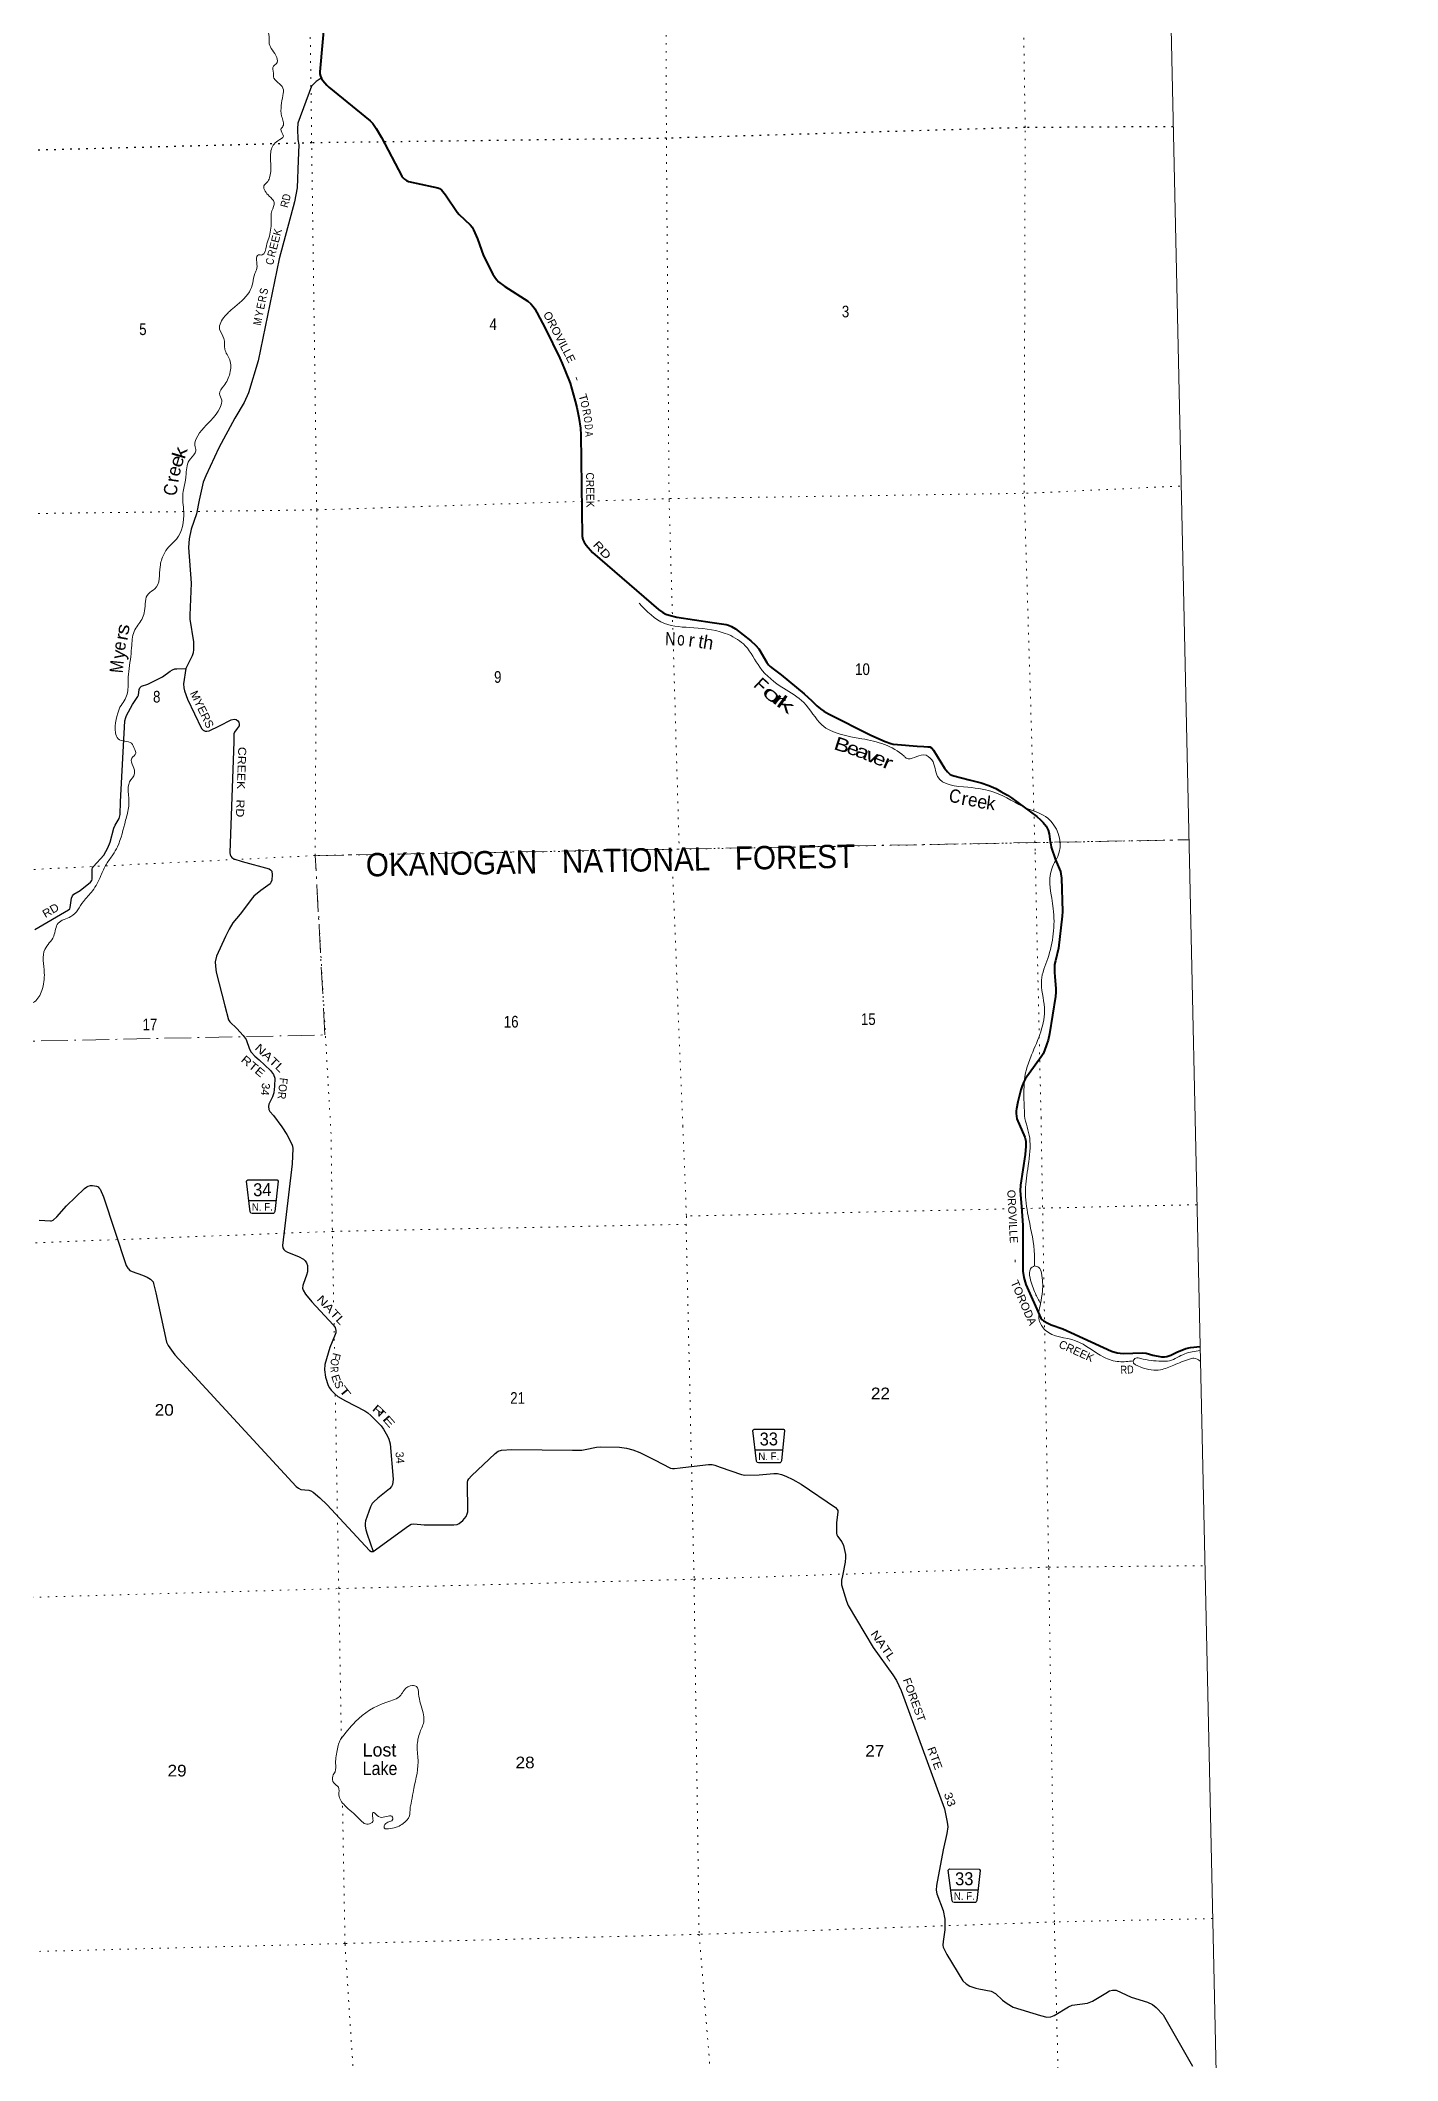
# Model space of a CAD drawing. Header units: feet. Extents: x 242557 to 489137, y 368785 to 557307.
# Drawn here: x 468785 to 489137, y 496700 to 526997 of the extents above; entities that cross this region are included whole.
import ezdxf
from ezdxf.enums import TextEntityAlignment as Align

# ---------------------------------------------------------------- set-up
doc = ezdxf.new("R2010")
doc.units = ezdxf.units.FT
doc.header["$LTSCALE"] = 80
doc.linetypes.add('DOT_DASHED', pattern=[7.7, 5, -1.2, 0.3, -1.2])
doc.linetypes.add('DOTTED', pattern=[1.5, 0.3, -1.2])
for name, color, linetype, lineweight in [('26', 7, 'Continuous', 40), ('27', 7, 'Continuous', 25), ('29', 7, 'Continuous', 25), ('30', 7, 'Continuous', 35), ('39', 7, 'Continuous', 13), ('4', 7, 'Continuous', 13), ('41', 7, 'Continuous', 13), ('44', 7, 'DOT_DASHED', 13), ('6', 7, 'DOTTED', 25), ('7', 7, 'DOTTED', 13)]:
    doc.layers.add(name, color=color, linetype=linetype, lineweight=lineweight)

msp = doc.modelspace()

# ---------------------------------------------------------------- linework, layer by layer
at = {"layer": '26'}
for points in [[(473262.29, 529707.28), (472973.52, 526526.53), (472974.28, 526495.23), (472983.07, 526462.22), (472999.57, 526425.91), (473018.1, 526395.83), (473080.94, 526323.59), (473112.6, 526294.32), (473730.24, 525793.33), (473772.59, 525749.23), (473818.97, 525675.53), (473899.91, 525541.42), (474206.29, 524960.16), (474219.59, 524942.17), (474246.53, 524916.31), (474275.67, 524895.96), (474306.44, 524883.02), (474673.16, 524802.9)], [(474673.16, 524802.9), (474743.72, 524787.48), (474770.5, 524777.13), (474786.44, 524767.77), (474797.99, 524755.12), (474858.49, 524680.25), (475032.34, 524420.32), (475062.99, 524384.33), (475143.11, 524311), (475234.54, 524223.69), (475258.02, 524195.68), (475281.82, 524155.47), (475337.64, 524021.09), (475430.72, 523765.82), (475570.47, 523490.35), (475607.86, 523431.11), (475629.85, 523404.52), (475656.24, 523378.12), (475747.1, 523308.13), (476093.77, 523085.6), (476141.17, 523045.84), (476174.16, 523006.23), (476198.35, 522971.02), (476231.82, 522914.05), (476356.93, 522673.5), (476575.52, 522229.42), (476608.61, 522153.5), (476652.6, 522043.47), (476727.38, 521854.21), (476805.02, 521587), (476830.63, 521490.02), (476861.42, 521340.38), (476886.72, 521180.84), (476890.27, 521080.77), (476908.08, 519559.98), (476918.61, 519513.89), (476938.4, 519469.88), (476966.99, 519425.86), (477065.48, 519317.97), (478054.52, 518463.11), (478117.53, 518415.95), (478164.48, 518392.69), (478215.06, 518375.09), (478328.44, 518348.83), (478860.25, 518269.09), (479070.57, 518236.45), (479105.76, 518225.45), (479147.67, 518209.38), (479206.92, 518172.63), (479437.78, 517991.93), (479509.31, 517925.06), (479556.82, 517870.61), (479677.55, 517668.7), (479704.04, 517634.5), (479729.24, 517608.18), (479773.22, 517570.77), (479892.16, 517484.04), (480240.56, 517195.57), (480354.63, 517093.62), (480429.7, 517019.52), (480481.74, 516972.45), (480533.06, 516938.1), (480603.44, 516898.49), (481236.75, 516577.01), (481451.24, 516481.47), (481537.01, 516452.86), (481570.55, 516444.62), (481636.48, 516436.32), (481933.4, 516411.15), (482030.19, 516408.31), (482093.97, 516405.01), (482121.46, 516400.6), (482146.21, 516389.05), (482159.95, 516377.5), (482178.41, 516354.73), (482344.36, 516084.56), (482387.02, 516025.96), (482416.71, 515999.56), (482429.91, 515989.65), (482453.09, 515977.22), (482480.49, 515968.75), (482714.49, 515909.01)], [(482714.49, 515909.01), (482892.7, 515863.52), (483008.85, 515824.06), (483110.02, 515780.05), (483189.19, 515734.94), (483285.12, 515678.19), (483345.34, 515637.01), (483728.27, 515356.21), (483779.69, 515310.24), (483820.38, 515267.33), (483865.46, 515212.31), (483883.05, 515181.5), (483897.16, 515150.81), (483911.64, 515096.78), (483925.94, 514975.76), (483934.73, 514937.25), (483944.08, 514898.18), (484009.54, 514709.78), (484067.79, 514569.75), (484080.98, 514533.44), (484087.79, 514496.74), (484095.28, 514433.31), (484110.67, 513934.88), (484108.64, 513863.98), (484050.29, 513381.55), (484004.56, 513191.63), (483993.57, 513138.81), (483990.48, 513103.39), (483992.47, 513025.48), (483999.11, 512951.83), (484013.91, 512780.67), (484013.11, 512721.49), (484008.41, 512658.54), (483918.85, 512096.84), (483897.36, 512001.66), (483873.16, 511932.35), (483841.27, 511846.52), (483819.83, 511798.66), (483793.57, 511754.83), (483612.26, 511504.9), (483557.57, 511426.22), (483531.18, 511377.8), (483506.51, 511318.99), (483487.19, 511257.87), (483442.01, 511079.18), (483422.87, 510971.25), (483417.37, 510942.64), (483416.74, 510904.78), (483426.75, 510824.65)], [(483426.75, 510824.65), (483546.22, 510547.17), (483559.69, 510489.88), (483564.46, 510413.53), (483552.62, 510290.54), (483481, 509826.55), (483479.25, 509743.45), (483499.39, 509509.3), (483518.42, 509222.57), (483515.94, 508541.26), (483531.1, 508445.03), (483563.77, 508339.93), (483785.07, 507831.81), (483801.76, 507812.72), (483825.61, 507793.63), (483894.56, 507757.36), (483942.45, 507736.37), (484117.98, 507672.27), (484848.03, 507341.21), (484930.87, 507314.03), (485020.15, 507305.78), (485312.41, 507314.03), (485367.26, 507306.87), (485466.57, 507277.1), (485596.18, 507256.77), (485639.1, 507256.77), (485674.69, 507260.48), (485734.49, 507280.63), (485828.98, 507323.79), (485961.02, 507378.46), (486033.63, 507392.01), (486174.36, 507406.95)]]:
    msp.add_lwpolyline(points, dxfattribs=at)
at = {"layer": '27'}
for p, q in [((471913.88, 509596.81), (472318.95, 509596.81)), ((479508.92, 505857.64), (479913.99, 505857.64)), ((482439.91, 499262.26), (482844.98, 499262.26))]:
    msp.add_line(p, q, dxfattribs=at)
for points in [[(471959.73, 509406.26), (471940.75, 509408.37), (471929.51, 509428.06), (471873.98, 509888.72), (471879.6, 509899.97), (471893.66, 509908.41), (472335.06, 509907), (472342.09, 509902.78), (472349.12, 509887.31), (472302.02, 509433.69), (472292.88, 509414.7), (472282.35, 509405.55)], [(479554.77, 505667.09), (479535.79, 505669.2), (479524.55, 505688.89), (479469.02, 506149.55), (479474.64, 506160.8), (479488.7, 506169.24), (479930.1, 506167.83), (479937.13, 506163.61), (479944.16, 506148.14), (479897.06, 505694.52), (479887.92, 505675.53), (479877.39, 505666.38)], [(482485.76, 499071.71), (482466.78, 499073.82), (482455.54, 499093.51), (482400.01, 499554.17), (482405.63, 499565.42), (482419.69, 499573.86), (482861.09, 499572.45), (482868.12, 499568.23), (482875.15, 499552.76), (482828.05, 499099.14), (482818.91, 499080.15), (482808.38, 499071)]]:
    msp.add_lwpolyline(points, close=True, dxfattribs=at)
at = {"layer": '29'}
for points in [[(472995.62, 526432.32), (472918.1, 526382.24), (472851.91, 526313.27), (472643.23, 525754.21), (472638.64, 525671.69), (472647.74, 525508.75), (472661.55, 525433.32), (472649.14, 525197.14), (472634.1, 524785.96), (472593.27, 524578.51), (472367.77, 523722.86), (472053.05, 522191.07), (471905.67, 521710.97), (471839.65, 521568.45), (471702.33, 521332.25), (471461.62, 520885), (471264.88, 520465.16), (471227.65, 520370.1), (471164.13, 520102.4), (471125.28, 519897.03), (471048.49, 519666.41), (471016.92, 519522.03), (471006.77, 519394.18), (471046.5, 518854.87), (471024.51, 518378.75), (471026.09, 518317.53), (471080.04, 517975.42), (471083.35, 517861.4), (471074.19, 517813.27), (471063.48, 517766.57), (470965.79, 517575.89)], [(468702.47, 513661.47), (469208.52, 513955.57), (469225.66, 513974), (469230.24, 513992.33), (469250.86, 514132.15), (469267.42, 514169.55), (469287.51, 514191.75), (469383.22, 514249.38), (469538.63, 514374.74), (469555.5, 514396.9), (469560.08, 514417.52), (469559.55, 514565.49), (469566.95, 514587.14), (469582.99, 514610.06), (469737.71, 514776.42), (469798.31, 514886.26), (469831.26, 514973.06), (469885.35, 515184.24), (469905.57, 515229.92), (469966.49, 515328.6), (469981.55, 515388.23), (469984.36, 515577.96), (470052.03, 516793.87), (470066.31, 516842.57), (470077.77, 516872.36), (470164.93, 517039.57), (470245.72, 517156.97), (470258.72, 517179.51), (470265.59, 517264.31), (470277.75, 517289.32), (470302.24, 517312.45), (470393.97, 517344.88), (470614.33, 517453.66), (470732.88, 517539.37), (470764.07, 517556.62), (470801.6, 517571.46), (470831.37, 517573.75), (470965.79, 517575.89)], [(470965.79, 517575.89), (470933.39, 517348.42), (470936.75, 517288.39), (470945.91, 517244.84), (470991.98, 517117.18), (471201.68, 516679.31), (471227.66, 516651.18), (471255.14, 516635.14), (471282.63, 516635.14), (471315.49, 516641.72), (471471.75, 516718.53), (471643.99, 516805.86), (471692.65, 516816.21), (471720.14, 516811.63), (471747.62, 516793.29), (471759.74, 516772.37), (471765.95, 516740.57), (471763.66, 516715.36), (471735.15, 516676.63), (471694.94, 516623.68), (471688.05, 516596.52), (471684.04, 516479.04), (471628.15, 514820.25), (471633.09, 514784.25), (471642.26, 514763.62), (471656, 514745.29), (471684.37, 514724.54), (471810.4, 514681.18), (472214.36, 514574.04), (472235.52, 514559.63), (472253.85, 514536.71), (472262.43, 514482.17), (472256.14, 514401.47), (472242.39, 514369.38), (472228.41, 514347.75), (472090.72, 514249.15), (471988.14, 514165.39), (471963.33, 514138.67), (471779.68, 513895.23), (471669.75, 513761.98), (471613.88, 513670.45), (471561.33, 513555.79), (471426.94, 513262.3), (471408.31, 513177.54), (471408.62, 513115.61), (471419.11, 513021.99), (471549.15, 512517.34), (471605.61, 512309.94), (471628.12, 512276.5), (471728.85, 512177.87), (471827.7, 512071.1), (471869.03, 512014.26), (471921.72, 511867.56), (471947.16, 511825.21), (471999.6, 511764.42), (472066.38, 511708.84), (472236.91, 511547.21), (472281.34, 511490.51), (472299.66, 511435.5), (472297.52, 511316.03), (472285.92, 511213.16), (472266.05, 511151.31), (472210.33, 511043.55), (472203.89, 511008.08), (472210.33, 510963.32), (472224.07, 510934.67), (472278.97, 510874.4), (472405.24, 510701.54), (472482.32, 510587.78)], [(472482.32, 510587.78), (472556.51, 510445.53), (472564.8, 510414.16), (472569.04, 510377.63), (472558.24, 510150.79), (472415.48, 508924.75), (472421.62, 508886.54), (472435.82, 508865.23), (472457.12, 508841.54), (472488.65, 508821.96), (472657.84, 508760.72), (472731.67, 508718.38), (472757.71, 508694.7), (472776.64, 508663.91), (472788.48, 508623.65), (472790.84, 508588.12), (472788.48, 508527.73), (472775.71, 508477.38), (472730.06, 508356.59), (472719.84, 508321.68), (472717.47, 508283.78), (472724.58, 508252.99), (472758.17, 508193.71), (472855.91, 508077.56), (473177.35, 507732.08), (473205.05, 507692.87), (473214.52, 507650.24), (473214.52, 507612.35), (473197.52, 507562.87), (473124.7, 507394.68), (473047.93, 507137.39), (473044.11, 507059.33), (473060.41, 506951.75), (473100.91, 506824.86), (473119.85, 506786.96), (473145.97, 506752.31), (473197.95, 506699.33), (473247.66, 506661.44), (473361.94, 506593.49), (473652.49, 506443.16), (473695, 506412.75), (473739.97, 506374.86), (473893.81, 506218.54), (473931.77, 506171.13), (473990.85, 506066.97), (474012.15, 506017.23), (474028, 505947.76), (474072.85, 505419.39), (474068.96, 505376.58), (474064.23, 505341.05), (474047.66, 505307.89), (474017.68, 505274.03), (473847.11, 505137.05), (473784.95, 505081.71), (473761.28, 505055.66), (473737.03, 505006.08), (473661.87, 504792.77), (473654.77, 504757.24), (473654.97, 504716.27), (473664.24, 504660.14), (473686.11, 504595.94), (473773.16, 504333.85)], [(468764.64, 509301.79), (468936.63, 509293.21), (468953.01, 509292.7), (468974.31, 509304.54), (469032.18, 509354.96), (469177.85, 509519.43), (469446.61, 509776.88), (469481.99, 509802.49), (469502.1, 509813.74), (469536.43, 509823.8), (469568.8, 509823.31), (469625.18, 509816.11), (469642.93, 509809.59), (469651.21, 509801.9), (469663.05, 509789.46), (469679.61, 509766.37), (469732.5, 509652.69), (470072.08, 508626.3), (470095, 508585.15), (470104.46, 508573.31), (470128.13, 508549.62), (470163.18, 508534.21), (470316.08, 508478.51), (470383.75, 508450.15), (470438.18, 508416.99), (470473.69, 508376.73), (470483.15, 508353.05), (470518.33, 508216.11), (470674.87, 507474.38), (470700.8, 507423.25), (470799.12, 507282.86), (472622.77, 505312.07), (472657.27, 505284.51), (472691.41, 505267.07), (472809.55, 505255.07), (472840.52, 505245.76), (472873.65, 505224.44), (472973.93, 505141.09), (473085.56, 505035.51), (473718.25, 504348.25), (473744.65, 504332.75), (473773.16, 504333.85)], [(473773.16, 504333.85), (474303.61, 504721.12), (474345.89, 504745.4), (474383.81, 504747.99), (474539.69, 504736.87), (474982.34, 504735.05), (475034.65, 504739.48), (475063.06, 504753.69), (475120.25, 504800.18), (475169.56, 504860.27), (475186.13, 504898.16), (475194.03, 504927.95), (475191.54, 505374.78), (475195.6, 505401.44), (475207.43, 505422.76), (475249.97, 505467.68), (475603.8, 505802.71), (475650.03, 505837.23), (475699.59, 505854.35), (475857.01, 505863.5), (476764.67, 505854.51), (476902.1, 505855), (476954.46, 505862.69), (477123.33, 505900.52), (477179.02, 505904.73), (477467.78, 505899.99), (477572.37, 505884.75), (477668.96, 505859.73), (477771.95, 505820.44), (477995, 505708.19)], [(477995, 505708.19), (478236.26, 505586.77), (478265.4, 505579.07), (478293.8, 505579.07), (478377.67, 505589.33), (478587.22, 505616.35), (478802.92, 505639.52), (478859.48, 505640.65), (478899.71, 505628.81), (478977.65, 505600.7), (479297.34, 505490.26), (479350.42, 505477.3), (479562.47, 505484.18), (479782.54, 505506.84), (479838.9, 505503.25), (479898.52, 505487.89), (479965.16, 505462.86), (480068.93, 505414.47), (480194.31, 505344.91), (480705.6, 504992.9), (480730.77, 504965.96), (480741.11, 504950.27), (480743.47, 504928.95), (480721.42, 504763.43), (480722.17, 504609.22), (480726.9, 504584.35), (480736.2, 504565.73), (480802.88, 504480.94), (480826.31, 504423.3), (480857.08, 504288.3), (480859.45, 504245.67), (480854.54, 504177.26), (480812.97, 503969.65), (480800.28, 503906.99), (480797.91, 503873.83), (480800.02, 503833.74), (480871.28, 503590.81), (480896.19, 503527.46), (481272.94, 502894.59), (481569.66, 502483.59), (481623.93, 502401.87), (481694.45, 502249.02), (482340.71, 500476.27), (482381.32, 500275.05), (482390.79, 500204), (482375.76, 500105.32), (482322.89, 499862.96), (482222.42, 499325.84), (482215.64, 499256.65), (482225.39, 499200.56), (482322.29, 498948.9), (482348.19, 498818.49), (482347.26, 498662.55), (482321.18, 498483.75), (482319.79, 498430.08), (482324.52, 498401.66), (482376.21, 498293.43), (482618.01, 497897.19), (482669.61, 497851.99), (482722.15, 497816.66), (482810.67, 497783.76), (482859.57, 497774.78)], [(482859.57, 497774.78), (483044.04, 497740.88), (483107.53, 497708.46), (483211.04, 497604.64), (483280.73, 497556.14), (483373.11, 497502.71), (483780.36, 497374.37), (483877.17, 497352.46), (483938.4, 497357.25), (483986.05, 497376.14), (484203.65, 497507.41), (484255.87, 497532.46), (484485.27, 497563.05), (484563.56, 497589.3), (484760.71, 497709.49), (484819.18, 497745.61), (484862.65, 497757.29), (484918.58, 497755.09), (485144.12, 497649.13), (485384.28, 497578.05), (485462.96, 497539.56), (485515.03, 497496.93), (485621.26, 497385.53), (486061.84, 496617.23)]]:
    msp.add_lwpolyline(points, dxfattribs=at)
at = {"layer": '39'}
for points in [[(472173.07, 531440.36), (472081.58, 531260.37), (472077.23, 531173.21), (472075.5, 531055.74), (472008.07, 530886.34), (472034.53, 530672.23), (471979.42, 530492.95), (471972.07, 530353.09), (471926.95, 530180.09), (471878.39, 529976.64), (471865.42, 529711.13), (471808.89, 529501.45), (471754.99, 529261.45), (471688.83, 529027.29), (471786.77, 528982.65), (471788.1, 528812.59), (471816.11, 528622.81), (471824.43, 528406.32), (472021.38, 528057.89), (472032.74, 527892.08), (472274.31, 527639.7), (472231.17, 527468.76), (472199.44, 527334.49), (472178.22, 527180.18), (472212.4, 527087.72), (472217.25, 526944.05), (472263.56, 526851.82), (472324.19, 526648.51), (472280.44, 526611.2), (472278.43, 526507.89), (472279.51, 526453.24), (472422.46, 526279.91), (472420.57, 526170.53), (472397.25, 526020.23), (472402.42, 525860.37), (472421.59, 525708.88), (472392.1, 525665.78), (472428.5, 525563.23), (472346.98, 525492.77), (472242.76, 525342.9), (472240.93, 525128.23), (472220.47, 524935.46), (472181.36, 524867.87), (472135.86, 524816.35), (472155.65, 524735.74), (472215.75, 524662.01), (472292.42, 524568.36), (472256.52, 524440.09), (472245.61, 524275.86), (472209.97, 524032.17), (472173.85, 523915.81), (472108.96, 523779.26), (472055.26, 523779.26), (472030.84, 523579.11), (472000.02, 523501.56), (471970.47, 523359.23), (471920.47, 523228.65), (471666.68, 522972.55), (471551.6, 522860.93), (471472.52, 522667), (471537.97, 522526.56), (471549.21, 522366.82), (471625.13, 522208.36), (471625.12, 522003.85), (471535.81, 521815.79), (471469.36, 521699.06), (471503.62, 521602.55), (471487.26, 521509.08), (471407.02, 521373.85), (471144.13, 521066.95), (471102.45, 520924.38), (471118.24, 520841.68), (471033.63, 520722.56), (470969.34, 520496.53), (470942.77, 520305.67), (470922.53, 520204.03), (470934.02, 519928.87), (470824.85, 519517.69), (470707.9, 519397.94), (470635.22, 519289.18), (470580.28, 519101.81), (470501.85, 518772.23), (470404.2, 518699.43), (470348.62, 518441.17), (470316.34, 518335.24), (470202.53, 518158.85), (470154.56, 517925.05), (470139.69, 517756.69), (470100.22, 517399.54), (470086.06, 517194.75), (469978.71, 516998.24)], [(477761.78, 518558.53), (478142.16, 518254.1), (478581.78, 518189.01), (479101.49, 518085.91), (479354.88, 517918.34), (479574.15, 517596), (479929.91, 517280.38), (480234.21, 517065.49), (480505.31, 516730.72), (481101.88, 516523.84), (481735.96, 516261.01), (481769.13, 516232.79), (482028.68, 516282.03), (482153.98, 516205.93), (482239.01, 515955.22), (482693.52, 515796.02), (483097.45, 515718.97), (483579.41, 515479.45), (483891.71, 515331.74), (484063.48, 514824.88), (483951.15, 514573.6), (483972.99, 513978.72), (483890.28, 513228.81), (483796.31, 512902), (483841.06, 512490.12), (483648.29, 511781.41), (483569.73, 511561.17), (483533.32, 511151.43), (483545.71, 510829.2)], [(469978.71, 516998.24), (469911.47, 516614.21), (469949.69, 516521.82), (470151.16, 516456.96), (470199.49, 516364.78), (470216.82, 516306.4), (470155.59, 516232.29), (470176.22, 516109.19), (470196.57, 516000.25), (470122.19, 515875.26), (470102.91, 515725.04), (470111.1, 515514.62), (470062.74, 515301.05), (469939.17, 514901.73), (469872.72, 514785), (469774.41, 514643.34), (469692.82, 514473.67), (469565.95, 514242.35), (469430.59, 514084.21), (469242.63, 513855.88), (469051.75, 513758.36), (468984.83, 513562.65), (468851.21, 513365.62), (468843.97, 513015.17), (468804.77, 512747.12), (468696.87, 512578.95), (468536.75, 512494.78), (468407.84, 512366.69), (468196.59, 512311.89), (468148.65, 512179.33), (468132.45, 512077.76), (468055.5, 511981.07), (467877.57, 511775.07), (467690.14, 511435.23), (467583.46, 511307.58), (467410.32, 511166.46), (467325.37, 510962.3), (467221.73, 510885.33), (467116.64, 510779.98), (467029.13, 510705.35), (466947.89, 510620.73), (466897.1, 510470.68)], [(483545.71, 510829.2), (483624.51, 510491.23), (483589.95, 510070.91), (483557.79, 509704.36), (483606.66, 509318.54), (483691.59, 508783.45), (483691.48, 508617.56)], [(483692.59, 508619.12), (483632.61, 508574.2), (483626.09, 508438.58), (483705.54, 508204.85), (483783.84, 508055.06)], [(483783.35, 508051.85), (483811.52, 508238.3), (483796.31, 508507.18), (483756.91, 508595.73), (483691.48, 508619.52)], [(483783.35, 508051.85), (483763.43, 507805.16), (483854.05, 507654.5), (484308.46, 507493.98), (484733.54, 507248.15), (484958.56, 507182.02), (485171.35, 507194.93)], [(486176.96, 507347.88), (485944.72, 507299.06), (485715.2, 507195.85), (485594.42, 507189.13), (485283.53, 507231.65), (485210.03, 507235.76), (485172.18, 507188.78), (485284.31, 507101.09), (485583.24, 507059.35), (485780.97, 507131.23), (486016.33, 507221), (486080.81, 507235.93), (486175.41, 507191.76)], [(473285.16, 501517.28), (473508.39, 501782.9), (473977.82, 502073.69), (474188.75, 502179.36), (474238.37, 502256.82), (474364.87, 502325.07), (474425.66, 502309.61), (474457.22, 502200.74), (474523.14, 501914.25), (474536.56, 501801.12), (474477.92, 501628.47), (474435.94, 501413.53), (474448.73, 501179.01), (474373.18, 500720.92), (474342.76, 500554.67), (474329.43, 500483.71), (474318.63, 500368.27), (474226.98, 500255.92), (474033.91, 500178.79), (473940.85, 500189.83), (473964.34, 500254.84), (474068.67, 500318.79), (474066.28, 500351.13), (473902.67, 500347.17), (473815.23, 500396.72), (473774.53, 500422.53), (473765.1, 500363.76), (473770.02, 500286.94), (473699.8, 500243.63), (473559.37, 500333), (473349.05, 500526.75), (473260.35, 500685.52), (473255.01, 500798.75), (473185.56, 500864.69), (473170.26, 500965.66), (473203.84, 501032.81), (473212.48, 501160.37), (473240.3, 501377.16), (473263.47, 501470.49), (473285.16, 501517.28)]]:
    msp.add_spline(points, degree=3, dxfattribs=at)
at = {"layer": '4'}
msp.add_lwpolyline([(485083.98, 556942.67), (489136.84, 372822.34), (458570.27, 372170.54), (428006.14, 371560.78), (397437.89, 370993.07), (366865.59, 370467.41), (336295.9, 369983.81), (305725.57, 369542.24), (275154.65, 369142.74), (244583.23, 368785.28), (242556.67, 552939.07)], dxfattribs=at)
msp.add_lwpolyline([(485083.98, 556942.67), (489136.84, 372822.34), (458570.27, 372170.54), (428006.14, 371560.78), (397437.89, 370993.07), (366865.59, 370467.41), (336295.9, 369983.81), (305725.57, 369542.24), (275154.65, 369142.74), (244583.23, 368785.28), (242556.67, 552939.07)], dxfattribs=at)
at = {"layer": '44'}
msp.add_lwpolyline([(467583.6, 510484.53), (467567.1, 511966.4), (473052.57, 512081.8), (472906.64, 514772.03), (486007.44, 515008.44)], dxfattribs=at)
at = {"layer": '6'}
msp.add_lwpolyline([(485771.64, 525702.54), (483551.94, 525690.22), (478172.12, 525529.08), (472853.16, 525460.27), (467509.37, 525318.07), (462225.86, 525195.29), (461918.69, 525185.16), (456836.63, 525100.78), (456588, 525095.86), (455415.71, 525038.37)], dxfattribs=at)
at = {"layer": '7'}
for p, q in [((478277.32, 517861.2), (478364.09, 514867.03)), ((478252.21, 514862.55), (478254.43, 514806.85)), ((478268.55, 514453.18), (478417.72, 510715.56)), ((483237.84, 509472.26), (478472.35, 509365.13)), ((473194.98, 507376.97), (473187.9, 507773.31))]:
    msp.add_line(p, q, dxfattribs=at)
for points in [[(477609.58, 556374.17), (477692.15, 552122.05), (477825.26, 546910.7), (477840.61, 546030.2), (477980.04, 546034.98), (478013.25, 544350.96), (478595.09, 544346.74), (478591.67, 541578.24), (477972.02, 541672.98), (478062.55, 536283.56), (478157, 530917.22), (478172.12, 525529.08), (478212.47, 520099.24), (478268.63, 518161.09)], [(473142.96, 510601.93), (472906.64, 514772.03), (472929.36, 519956.21), (472853.16, 525460.27), (472781.51, 530836.85), (472678.75, 536150.05), (472574.95, 541515.87), (472437.16, 546759.52), (472310.02, 552078.31), (472296.19, 552886.2)], [(483790.39, 510832.62), (483701.01, 514850.1), (483538.51, 520218.81), (483551.94, 525690.22), (483472.92, 531030.21), (483372.84, 536412.3), (483329.82, 541745.95)], [(477143.46, 520091.16), (478226.1, 520125.83), (483571.14, 520205.28), (485890.25, 520313.97)], [(455528.66, 519564.54), (456720.56, 519605.07), (462043.62, 519773.18), (467551.78, 519886.24), (472929.36, 519956.21), (476926.49, 520084.21)], [(486007.44, 515008.44), (483705.18, 514965.51), (478364.09, 514867.03), (478252.21, 514862.55), (472906.64, 514772.03), (467542.53, 514507.24), (462145.6, 514397.2), (456842.71, 514231.51), (455639.25, 514205.93)], [(484119.96, 493458.09), (483990.22, 498779.12), (483904.95, 504098.64), (483790.39, 510832.62)], [(473182.56, 508072.85), (473163.1, 509162.83), (473142.96, 510601.93)], [(478417.72, 510715.56), (478472.35, 509365.13), (478467.7, 509241.67), (478587.36, 503918.5), (478662.6, 498592.79), (479097.4, 493273.35)], [(486127.51, 509535.59), (483780.53, 509484.46), (483479.43, 509477.69)], [(478467.7, 509241.67), (473172.79, 509136.03), (467783.33, 508929.19)], [(473298.66, 501530.33), (473259.21, 503778.7), (473206.07, 506755.31)], [(455858.9, 503561.52), (457001.61, 503570.51), (462403.77, 503694.87), (467935.24, 503626.81), (473259.21, 503778.7), (478587.36, 503918.5), (483906.95, 504100.69), (486246.68, 504121.6)], [(473694.3, 493150.87), (473352.61, 498455.23), (473315.78, 500554.5)], [(486363.14, 498830.4), (483990.22, 498779.12), (478662.6, 498592.79), (473352.61, 498455.23), (468052.7, 498319.8), (462516.59, 498167.43)]]:
    msp.add_lwpolyline(points, dxfattribs=at)

# ---------------------------------------------------------------- texts
at = {"layer": '27'}
for s, rotation, width, p in [('OROVILLE', 297.479, 1.05, (476321.07, 522894.15)), ('-', 291.56, 1.3, (476769.59, 521937.86)), ('CREEK', 270.671, 0.95, (476966.89, 520516.04)), ('RD', 312.392, 1.3, (477062.45, 519425.11)), ('TORODA', 293.534, 1.05, (483331.34, 508371.95)), ('RD', 1.617, 0.85, (484983.4, 507000.75))]:
    msp.add_text(s, height=120, rotation=rotation, dxfattribs=dict(at, width=width)).set_placement(p)
for s, height, rotation, width, p in [('T', 120, 286.202, 1.15, (476868.05, 521623.86)), ('O', 120, 283.793, 0.85, (476892.94, 521527.76)), ('R', 120, 281.627, 0.85, (476918.93, 521408.19)), ('O', 120, 279.011, 0.8, (476936.09, 521302.01)), ('D', 120, 274.032, 0.7, (476949.68, 521196.42)), ('A', 120, 271.671, 0.75, (476954.01, 521091.86)), ('34', 194, 0.63, 0.95, (472113.71, 509664.42)), ('N. F.', 114.1, 0.63, 0.95, (472113.46, 509445.55)), ('33', 194, 0.63, 0.95, (479708.75, 505925.26)), ('N. F.', 114.1, 0.63, 0.95, (479708.5, 505706.38)), ('33', 194, 0.63, 0.95, (482639.74, 499329.88)), ('N. F.', 114.1, 0.63, 0.95, (482639.49, 499111))]:
    msp.add_text(s, height=height, rotation=rotation, dxfattribs=dict(at, width=width)).set_placement(p, align=Align.CENTER)
for s, rotation, p in [('OROVILLE', 272.916, (483283.39, 509755.85)), ('-', 89.791, (483449.7, 508665.93)), ('CREEK', 335.607, (484044.54, 507400.49))]:
    msp.add_text(s, height=120, rotation=rotation, dxfattribs=at).set_placement(p)
at = {"layer": '30'}
for s, rotation, width, p in [('R', 75.236, 0.9, (472508.22, 524530.48)), ('D', 78.865, 0.85, (472532.75, 524633.49)), ('K', 75.236, 0.95, (472396.56, 524106.76)), ('R', 75.236, 0.9, (472312.84, 523789.1)), ('C', 78.39, 0.85, (472285.56, 523670.52)), ('S', 78.39, 0.9, (472193.38, 523221.88)), ('Y', 78.39, 0.95, (472125.26, 522890.36)), ('E', 78.39, 0.9, (472148.48, 523003.34)), ('R', 78.39, 0.85, (472170.45, 523110.3)), ('M', 78.39, 0.85, (472100.53, 522769.99)), ('MYERS', 295.59, 1.05, (471155.04, 516938.77)), ('CREEK   RD', 268.07, 1.15, (471735.35, 515875.86)), ('RD', 30.164, 1.1, (468969.05, 513897.36)), ('RTE', 320.23, 1.25, (471936.77, 511565.75)), ('NATL', 316.535, 1.3, (472185.32, 511692.56)), ('FOR', 263.566, 0.95, (472358.48, 511284.52)), ('34', 263.566, 1.05, (472100.75, 511273.37)), ('NATL', 312.936, 1.3, (473102.86, 507914.9)), ('O', 257.386, 0.85, (473140.77, 507186.17)), ('R', 274.616, 0.75, (473133.74, 507057.87)), ('E', 287.702, 1.05, (473161.71, 506912.99)), ('S', 287.702, 1.05, (473204.25, 506818.9)), ('T', 308.454, 1.8, (473303.62, 506691.67)), ('R', 319.884, 1.5, (473815.71, 506402.58)), ('E', 311.683, 1.7, (473966.32, 506246.6)), ('NATL', 304.766, 1.25, (481373.92, 502889.21)), ('FOREST', 290.029, 1.05, (481832.42, 502091.77)), ('RTE', 290.029, 1.1, (482143.01, 501214.36)), ('33', 290.029, 1.2, (482367.54, 500596.7))]:
    msp.add_text(s, height=120, rotation=rotation, dxfattribs=dict(at, width=width)).set_placement(p, align=Align.CENTER)
for s, rotation, p in [('E', 75.236, (472341.87, 523899.26)), ('E', 75.236, (472369.57, 524004.38)), ('F', 256.386, (473163.18, 507274.41)), ('T', 314.542, (473856.23, 506361.04)), ('34', 274.852, (474116.84, 505736.96))]:
    msp.add_text(s, height=120, rotation=rotation, dxfattribs=at).set_placement(p, align=Align.CENTER)
at = {"layer": '41'}
for s, rotation, width, p in [('k', 73.352, 1.25, (470970.92, 520786.09)), ('e', 72.607, 1.15, (470921.92, 520657.41)), ('C', 82.075, 0.9, (470836.83, 520244.72)), ('r', 80.23, 1.05, (470096.51, 518035.48)), ('s', 78.618, 1.2, (470113.09, 518147.12)), ('N', 358.583, 0.8, (478229.95, 517923.56)), ('e', 81.341, 0.9, (470062.68, 517902.99)), ('o', 357.583, 0.75, (478387.48, 517923.36)), ('M', 84.819, 0.85, (470028.01, 517597.5)), ('o', 319.939, 1.8, (479693.59, 517112.26)), ('r', 322.583, 1.95, (479809.51, 517030.74)), ('k', 324.583, 1.85, (479905.35, 516957.97)), ('B', 342.267, 1.3, (480778.56, 516335.73)), ('e', 340.352, 1.2, (480941.49, 516284.42)), ('a', 338.091, 1.35, (481079, 516234.84)), ('v', 338.091, 1.35, (481222.5, 516174.49)), ('e', 338.091, 1.25, (481335.6, 516133)), ('r', 336.879, 1.45, (481459.97, 516077.23)), ('C', 349.54, 0.9, (482482.43, 515565.42)), ('r', 349.701, 1.05, (482629.69, 515528.47)), ('e', 350.145, 0.95, (482752.97, 515510.29))]:
    msp.add_text(s, height=200, rotation=rotation, dxfattribs=dict(at, width=width)).set_placement(p, align=Align.CENTER)
for s, rotation, p in [('e', 76.516, (470882.98, 520517.53)), ('r', 82.075, (470859.91, 520403.38)), ('h', 350.838, (478786.03, 517868.75)), ('y', 81.484, (470053.24, 517773.95)), ('r', 352.838, (478539.55, 517904.43)), ('t', 350.838, (478676.16, 517886.25)), ('F', 316.902, (479524.79, 517258.72)), ('k', 352.442, (483025.05, 515459.77)), ('e', 348.307, (482892.26, 515480.65))]:
    msp.add_text(s, height=200, rotation=rotation, dxfattribs=at).set_placement(p, align=Align.CENTER)
msp.add_text('Lost', height=200, dxfattribs=at).set_placement((473616.79, 501260.17))
at = {"layer": '41', "width": 0.9}
msp.add_text('Lake', height=200, dxfattribs=at).set_placement((473616.78, 500982.71))
at = {"layer": '44', "width": 0.95}
msp.add_text('OKANOGAN   NATIONAL   FOREST', height=350, rotation=1.034, dxfattribs=at).set_placement((473668.33, 514457.81))
at = {"layer": '7'}
for s, width, p in [('3', 0.85, (480803.63, 522843.35)), ('5', 0.85, (470266.78, 522577.65)), ('4', 0.85, (475519.75, 522653.75)), ('9', 0.85, (475588.16, 517363.09)), ('10', 0.85, (481002.15, 517479.62)), ('8', 0.85, (470474.3, 517067.07)), ('16', 0.85, (475734.05, 512193.14)), ('15', 0.85, (481089.48, 512230.91)), ('17', 0.85, (470316.96, 512151.37)), ('21', 0.85, (475829.75, 506550.18)), ('22', 1.1, (481239, 506618.07)), ('20', 1.1, (470499.17, 506371.42)), ('27', 1.1, (481154.25, 501257.74)), ('29', 1.1, (470691.51, 500960.85)), ('28', 1.1, (475910.16, 501083.3))]:
    msp.add_text(s, height=175, dxfattribs=dict(at, width=width)).set_placement(p)

doc.saveas('drawing.dxf')
